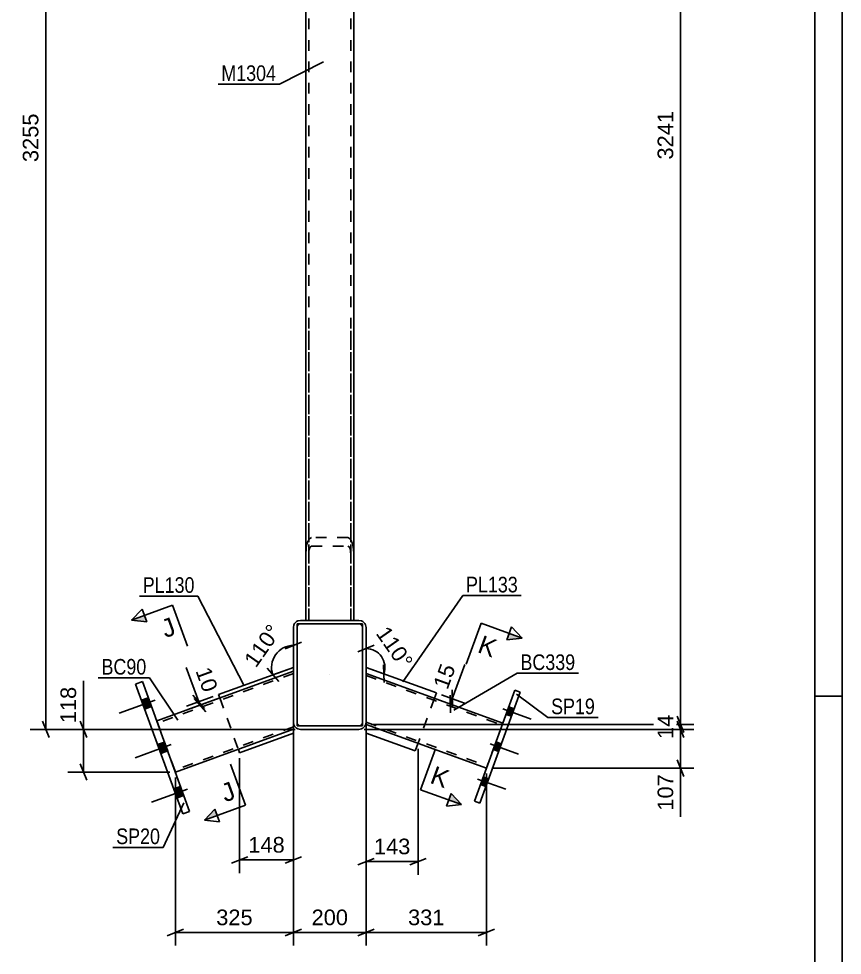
# Model space of a CAD drawing. Header units: millimetres. Extents: x -384 to 457, y -61 to 533.
# Drawn here: x 306.2 to 457.2, y 189.5 to 361.3 of the extents above; entities that cross this region are included whole.
import ezdxf

# ---------------------------------------------------------------- set-up
doc = ezdxf.new("R2010")
doc.units = ezdxf.units.MM
doc.linetypes.add('DXK_LINE_DOT2', pattern=[3.9198, 1.9599, -1.9599])
doc.linetypes.add('DXK_LINE_DOT3', pattern=[5.9187, 2.979, -0.9799, 0.9799, -0.9799])
doc.styles.add('Arial', font='ARIAL.TTF', dxfattribs={"height": 0.2})
doc.styles.add('Arial Narrow', font='ARIALN.TTF', dxfattribs={"height": 0.2})

# ---------------------------------------------------------------- blocks, each defined once
blk = doc.blocks.new('Unknown-284935728-1133')
at = {"color": 5, "linetype": 'Continuous'}
for p, q in [((457.19, -60.97), (457.19, 533.03)), ((452.19, -55.97), (452.19, 528.03)), ((457.19, 237.03), (452.19, 237.03))]:
    blk.add_line(p, q, dxfattribs=at)
blk = doc.blocks.new('Bolt-284935728-7255 - 7243')
at = {"linetype": 'Continuous'}
for points in [[(396.04, 235.06), (395.53, 233.68), (396.54, 233.32), (397.04, 234.69)], [(396.04, 235.06), (395.53, 233.68), (396.54, 233.32), (397.04, 234.69)], [(396.04, 235.06), (395.53, 233.68), (396.54, 233.32), (397.04, 234.69)], [(393.7, 228.64), (393.2, 227.26), (394.2, 226.89), (394.7, 228.27)], [(393.7, 228.64), (393.2, 227.26), (394.2, 226.89), (394.7, 228.27)], [(391.36, 222.22), (390.86, 220.84), (391.86, 220.47), (392.36, 221.85)], [(391.36, 222.22), (390.86, 220.84), (391.86, 220.47), (392.36, 221.85)], [(391.36, 222.22), (390.86, 220.84), (391.86, 220.47), (392.36, 221.85)]]:
    blk.add_hatch(color=1, dxfattribs=at).paths.add_polyline_path(points)
at = {"color": 1, "linetype": 'Continuous'}
for p, q in [((394.97, 234.67), (400.17, 232.77)), ((394.97, 234.67), (400.17, 232.77)), ((394.97, 234.67), (400.17, 232.77)), ((395.53, 233.68), (396.54, 233.32)), ((395.53, 233.68), (396.54, 233.32)), ((395.53, 233.68), (396.54, 233.32)), ((396.04, 235.06), (397.04, 234.69)), ((396.04, 235.06), (397.04, 234.69)), ((396.04, 235.06), (397.04, 234.69)), ((393.7, 228.64), (394.7, 228.27)), ((393.7, 228.64), (394.7, 228.27)), ((392.63, 228.25), (397.83, 226.35)), ((392.63, 228.25), (397.83, 226.35)), ((393.2, 227.26), (394.2, 226.89)), ((393.2, 227.26), (394.2, 226.89)), ((390.3, 221.82), (395.5, 219.93)), ((390.3, 221.82), (395.5, 219.93)), ((390.3, 221.82), (395.5, 219.93)), ((391.36, 222.22), (392.36, 221.85)), ((391.36, 222.22), (392.36, 221.85)), ((391.36, 222.22), (392.36, 221.85)), ((390.86, 220.84), (391.86, 220.47)), ((390.86, 220.84), (391.86, 220.47)), ((390.86, 220.84), (391.86, 220.47))]:
    blk.add_line(p, q, dxfattribs=at)
blk = doc.blocks.new('Bolt-284935728-7256 - 7243')
at = {"linetype": 'Continuous'}
for points in [[(330.54, 235.1), (329.95, 236.73), (328.7, 236.28), (329.29, 234.65)], [(330.54, 235.1), (329.95, 236.73), (328.7, 236.28), (329.29, 234.65)], [(330.54, 235.1), (329.95, 236.73), (328.7, 236.28), (329.29, 234.65)], [(333.51, 226.96), (332.92, 228.59), (331.66, 228.13), (332.26, 226.5)], [(333.51, 226.96), (332.92, 228.59), (331.66, 228.13), (332.26, 226.5)], [(336.47, 218.82), (335.88, 220.45), (334.63, 219.99), (335.22, 218.36)], [(336.47, 218.82), (335.88, 220.45), (334.63, 219.99), (335.22, 218.36)], [(336.47, 218.82), (335.88, 220.45), (334.63, 219.99), (335.22, 218.36)]]:
    blk.add_hatch(color=1, dxfattribs=at).paths.add_polyline_path(points)
at = {"color": 1, "linetype": 'Continuous'}
for p, q in [((331.19, 236.26), (324.61, 233.87)), ((331.19, 236.26), (324.61, 233.87)), ((331.19, 236.26), (324.61, 233.87)), ((329.95, 236.73), (328.7, 236.28)), ((329.95, 236.73), (328.7, 236.28)), ((329.95, 236.73), (328.7, 236.28)), ((330.54, 235.1), (329.29, 234.65)), ((330.54, 235.1), (329.29, 234.65)), ((330.54, 235.1), (329.29, 234.65)), ((332.92, 228.59), (331.66, 228.13)), ((332.92, 228.59), (331.66, 228.13)), ((334.15, 228.12), (327.57, 225.72)), ((334.15, 228.12), (327.57, 225.72)), ((333.51, 226.96), (332.26, 226.5)), ((333.51, 226.96), (332.26, 226.5)), ((337.12, 219.97), (330.54, 217.58)), ((337.12, 219.97), (330.54, 217.58)), ((337.12, 219.97), (330.54, 217.58)), ((335.88, 220.45), (334.63, 219.99)), ((335.88, 220.45), (334.63, 219.99)), ((335.88, 220.45), (334.63, 219.99)), ((336.47, 218.82), (335.22, 218.36)), ((336.47, 218.82), (335.22, 218.36)), ((336.47, 218.82), (335.22, 218.36))]:
    blk.add_line(p, q, dxfattribs=at)
blk = doc.blocks.new('Part-284935728-7295 - 7243')
at = {"color": 2, "linetype": 'Continuous'}
for p, q in [((357.23, 231.59), (357.23, 250.25)), ((369.23, 250.25), (357.23, 250.25)), ((369.23, 231.59), (369.23, 250.25)), ((369.23, 231.59), (357.23, 231.59))]:
    blk.add_line(p, q, dxfattribs=at)
blk = doc.blocks.new('Part-284935728-7372 - 7243')
at = {"color": 2, "linetype": 'Continuous'}
for p, q in [((328.88, 239.68), (327.63, 239.22)), ((327.63, 239.22), (336.29, 215.42)), ((337.54, 215.87), (328.88, 239.68)), ((336.29, 215.42), (337.54, 215.87))]:
    blk.add_line(p, q, dxfattribs=at)
blk = doc.blocks.new('Part-284935728-7339 - 7243')
at = {"color": 2, "linetype": 'Continuous'}
for p, q in [((356.56, 242.3), (342.82, 237.3)), ((342.82, 237.3), (343.05, 236.68)), ((356.56, 230.24), (346.7, 226.65)), ((356.56, 230.95), (356.56, 230.24)), ((346.47, 227.28), (346.7, 226.65))]:
    blk.add_line(p, q, dxfattribs=at)
at = {"color": 7, "linetype": 'DXK_LINE_DOT2'}
for p, q in [((356.56, 242.3), (356.56, 230.95)), ((343.05, 236.68), (346.47, 227.28))]:
    blk.add_line(p, q, dxfattribs=at)
blk = doc.blocks.new('Part-284935728-7344 - 7243')
at = {"color": 2, "linetype": 'Continuous'}
for p, q in [((382.77, 237.61), (369.89, 242.3)), ((382.77, 237.61), (382.42, 236.64)), ((369.89, 231.84), (369.89, 230.24)), ((369.89, 230.24), (378.9, 226.96)), ((378.9, 226.96), (379.41, 228.38))]:
    blk.add_line(p, q, dxfattribs=at)
at = {"color": 7, "linetype": 'DXK_LINE_DOT2'}
for p, q in [((369.89, 242.3), (369.89, 231.84)), ((382.42, 236.64), (379.41, 228.38))]:
    blk.add_line(p, q, dxfattribs=at)
blk = doc.blocks.new('Part-284935728-7418 - 7243')
at = {"color": 2, "linetype": 'Continuous'}
for p, q in [((358.83, 443.59), (358.83, 250.92)), ((367.63, 443.59), (367.63, 250.92))]:
    blk.add_line(p, q, dxfattribs=at)
at = {"color": 7, "linetype": 'DXK_LINE_DOT2'}
for p, q in [((367.63, 443.59), (358.83, 443.59)), ((359.36, 443.59), (359.36, 250.92)), ((367.09, 443.59), (367.09, 250.92)), ((367.63, 250.92), (358.83, 250.92))]:
    blk.add_line(p, q, dxfattribs=at)
blk = doc.blocks.new('Part-284935728-7355 - 7243')
at = {"color": 7, "linetype": 'DXK_LINE_DOT2'}
for p, q in [((358.83, 304.03), (358.83, 250.92)), ((359.36, 304.03), (359.36, 250.92)), ((367.09, 304.03), (367.09, 250.92)), ((367.63, 250.92), (367.63, 304.03)), ((359.69, 265.98), (359.49, 265.86)), ((359.89, 266.1), (359.69, 265.98)), ((359.69, 264.41), (359.89, 264.53)), ((366.56, 266.1), (359.89, 266.1)), ((359.89, 264.53), (366.56, 264.53)), ((366.94, 265.88), (366.56, 266.1)), ((366.56, 264.53), (366.76, 264.41)), ((366.97, 265.86), (366.94, 265.88)), ((358.91, 264.16), (358.83, 262.96)), ((359.36, 262.96), (359.4, 263.56)), ((367.05, 263.56), (367.09, 262.96)), ((367.63, 262.96), (367.55, 264.16)), ((358.83, 250.92), (367.63, 250.92))]:
    blk.add_line(p, q, dxfattribs=at)
for centre, radius, start, end in [((362.57, 263.86), 3.68, 147.1245, 175.4089), ((363.88, 263.86), 3.68, 4.5911, 32.8755), ((361.23, 263.41), 1.84, 147.1245, 175.4089), ((365.22, 263.41), 1.84, 4.5911, 32.8755)]:
    blk.add_arc(centre, radius, start, end, dxfattribs=at)
blk = doc.blocks.new('Part-284935728-7367 - 7243')
at = {"color": 2, "linetype": 'Continuous'}
for p, q in [((397.15, 238.13), (389.74, 217.77)), ((398.16, 237.76), (390.74, 217.4)), ((398.16, 237.76), (397.15, 238.13)), ((390.74, 217.4), (389.74, 217.77))]:
    blk.add_line(p, q, dxfattribs=at)
blk = doc.blocks.new('Part-284935728-7387 - 7243')
at = {"color": 2, "linetype": 'Continuous'}
for p, q in [((369.89, 241.2), (394.95, 232.08)), ((369.89, 232.25), (369.89, 231.9)), ((369.89, 231.9), (369.89, 231.84)), ((369.89, 231.84), (391.94, 223.81))]:
    blk.add_line(p, q, dxfattribs=at)
at = {"color": 7, "linetype": 'DXK_LINE_DOT2'}
for p, q in [((369.89, 241.14), (369.89, 241.2)), ((369.89, 241.2), (369.89, 232.09)), ((369.89, 240.78), (394.82, 231.71)), ((369.89, 240.68), (369.89, 240.35)), ((369.89, 232.26), (392.08, 224.19)), ((394.95, 232.08), (391.94, 223.81))]:
    blk.add_line(p, q, dxfattribs=at)
blk = doc.blocks.new('Part-284935728-7406 - 7243')
at = {"color": 2, "linetype": 'Continuous'}
for p, q in [((356.56, 241.59), (331.5, 232.47)), ((356.56, 240.74), (356.56, 230.95)), ((334.92, 223.08), (356.56, 230.95))]:
    blk.add_line(p, q, dxfattribs=at)
at = {"color": 7, "linetype": 'DXK_LINE_DOT2'}
for p, q in [((356.56, 241.17), (331.64, 232.1)), ((356.56, 240.74), (356.56, 241.59)), ((356.56, 241.59), (356.56, 241.53)), ((356.56, 241.53), (356.56, 241.34)), ((331.5, 232.47), (334.92, 223.08)), ((356.56, 231.38), (334.79, 223.45))]:
    blk.add_line(p, q, dxfattribs=at)
blk = doc.blocks.new('Part-284935728-7420 - 7243')
at = {"color": 2, "linetype": 'Continuous'}
for p, q in [((357.89, 250.92), (357.38, 250.82)), ((357.89, 250.92), (368.56, 250.92)), ((369.07, 250.82), (368.56, 250.92)), ((356.66, 250.1), (356.56, 249.59)), ((356.56, 232.25), (356.56, 249.59)), ((369.89, 249.59), (369.79, 250.1)), ((369.89, 232.25), (369.89, 249.59)), ((356.56, 232.25), (356.66, 231.74)), ((369.79, 231.74), (369.89, 232.25)), ((357.38, 231.02), (357.89, 230.92)), ((357.89, 230.92), (368.56, 230.92)), ((368.56, 230.92), (369.07, 231.02))]:
    blk.add_line(p, q, dxfattribs=at)
at = {"color": 7, "linetype": 'DXK_LINE_DOT2'}
for p, q in [((357.23, 249.59), (357.28, 249.84)), ((357.23, 232.25), (357.23, 249.59)), ((357.64, 250.2), (357.89, 250.25)), ((357.89, 250.25), (368.56, 250.25)), ((368.56, 250.25), (368.82, 250.2)), ((369.18, 249.84), (369.23, 249.59)), ((369.23, 232.25), (369.23, 249.59)), ((357.28, 232), (357.23, 232.25)), ((369.23, 232.25), (369.18, 232)), ((357.89, 231.59), (357.64, 231.64)), ((357.89, 231.59), (368.56, 231.59)), ((368.82, 231.64), (368.56, 231.59))]:
    blk.add_line(p, q, dxfattribs=at)
at = {"color": 7, "linetype": 'DXK_LINE_DOT3'}
blk.add_line((363.23, 240.92), (363.23, 240.92), dxfattribs=at)
at = {"color": 2, "linetype": 'Continuous'}
for centre, start, end in [((357.89, 249.59), 112.5, 157.5), ((368.56, 249.59), 22.5, 67.5), ((357.89, 232.25), 202.5, 247.5), ((368.56, 232.25), 292.5, 337.5)]:
    blk.add_arc(centre, 1.33, start, end, dxfattribs=at)
at = {"color": 7, "linetype": 'DXK_LINE_DOT2'}
for centre, start, end in [((357.89, 249.59), 112.5, 157.5), ((368.56, 249.59), 22.5, 67.5), ((357.89, 232.25), 202.5, 247.5), ((368.56, 232.25), 292.5, 337.5)]:
    blk.add_arc(centre, 0.667, start, end, dxfattribs=at)
blk = doc.blocks.new('StraightDimension-284935728-7573 - 7243')
at = {"color": 7, "linetype": 'Continuous'}
for p, q in [((383.71, 237.27), (387.95, 235.73)), ((385.39, 233.97), (385.29, 237.2)), ((385.64, 238.17), (385.74, 234.94)), ((383.36, 236.3), (387.59, 234.76)), ((385.34, 235.58), (385.69, 236.55))]:
    blk.add_line(p, q, dxfattribs=at)
at = {"color": 0}
blk.add_wipeout([(387.1, 242.61), (383.15, 244.04), (381.22, 238.74), (385.17, 237.3)], dxfattribs=at)
at = {"color": 7, "linetype": 'Continuous'}
blk.add_line((385.69, 236.55), (387.98, 242.85), dxfattribs=at)
blk.add_line((385.69, 236.55), (387.98, 242.85), dxfattribs=at)
at = {"color": 3, "style": 'Arial'}
blk.add_text('15', height=2.865, rotation=69.9983, dxfattribs=at).set_placement((384.81, 238.07))
blk = doc.blocks.new('StraightDimension-284935728-7465 - 7243')
at = {"color": 7, "linetype": 'Continuous'}
for p, q in [((317.47, 232.42), (318.67, 229.42)), ((356.89, 230.92), (315.22, 230.92)), ((318.07, 223.08), (318.07, 230.92)), ((318.67, 221.58), (317.47, 224.58)), ((333.92, 223.08), (315.22, 223.08))]:
    blk.add_line(p, q, dxfattribs=at)
at = {"color": 0}
blk.add_wipeout([(317.32, 239.32), (313.12, 239.32), (313.12, 231.45), (317.32, 231.45)], dxfattribs=at)
at = {"color": 7, "linetype": 'Continuous'}
blk.add_line((318.07, 230.92), (318.07, 239.84), dxfattribs=at)
blk.add_line((318.07, 230.92), (318.07, 239.84), dxfattribs=at)
at = {"color": 3, "style": 'Arial'}
blk.add_text('118', height=2.865, rotation=90.0002, dxfattribs=at).set_placement((316.72, 232.05))
blk = doc.blocks.new('StraightDimension-284935728-7522 - 7243')
at = {"color": 7, "linetype": 'Continuous'}
for p, q in [((356.56, 230.38), (356.56, 204.57)), ((346.7, 225.65), (346.7, 204.57)), ((345.2, 206.37), (348.2, 207.57)), ((346.7, 206.97), (356.56, 206.97)), ((358.06, 207.57), (355.06, 206.37))]:
    blk.add_line(p, q, dxfattribs=at)
at = {"color": 0}
blk.add_wipeout([(355.56, 207.72), (355.56, 211.92), (347.69, 211.92), (347.69, 207.72)], dxfattribs=at)
at = {"color": 3, "style": 'Arial'}
blk.add_text('148', height=2.865, dxfattribs=at).set_placement((348.29, 208.32))
blk = doc.blocks.new('StraightDimension-284935728-7667 - 7243')
at = {"color": 7, "linetype": 'Continuous'}
for p, q in [((369.89, 231.26), (369.89, 204.27)), ((379.41, 227.37), (379.41, 204.27)), ((368.39, 206.07), (371.39, 207.27)), ((369.89, 206.67), (379.41, 206.67)), ((380.91, 207.27), (377.91, 206.07))]:
    blk.add_line(p, q, dxfattribs=at)
at = {"color": 0}
blk.add_wipeout([(378.59, 207.42), (378.59, 211.62), (370.72, 211.62), (370.72, 207.42)], dxfattribs=at)
at = {"color": 3, "style": 'Arial'}
blk.add_text('143', height=2.865, dxfattribs=at).set_placement((371.32, 208.02))
blk = doc.blocks.new('StraightDimension-284935728-7765 - 7243')
at = {"color": 7, "linetype": 'Continuous'}
for p, q in [((338.13, 237.19), (340.28, 234.78)), ((341.88, 236.96), (336.95, 235.17)), ((343.09, 236.69), (337.18, 234.54)), ((340.51, 234.16), (338.36, 236.56)), ((339.21, 235.99), (339.43, 235.36))]:
    blk.add_line(p, q, dxfattribs=at)
at = {"color": 0}
blk.add_wipeout([(339.73, 236.74), (343.68, 238.17), (341.75, 243.48), (337.8, 242.04)], dxfattribs=at)
at = {"color": 7, "linetype": 'Continuous'}
blk.add_line((339.21, 235.99), (336.92, 242.28), dxfattribs=at)
blk.add_line((339.21, 235.99), (336.92, 242.28), dxfattribs=at)
at = {"color": 3, "style": 'Arial'}
blk.add_text('10', height=2.865, rotation=-69.9983, dxfattribs=at).set_placement((338.57, 241.68))
blk = doc.blocks.new('AngleDimension-284935728-7776 - 7243')
at = {"color": 7, "linetype": 'Continuous'}
for p, q in [((358.06, 246.91), (355.06, 245.71)), ((356.56, 243.3), (356.56, 246.31)), ((356.56, 246.31), (356.56, 242.3)), ((352.8, 240.93), (356.56, 242.3)), ((353.87, 239.73), (351.72, 242.14))]:
    blk.add_line(p, q, dxfattribs=at)
blk.add_arc((356.56, 242.3), 4.01, 90, 200, dxfattribs=at)
at = {"color": 0}
blk.add_wipeout([(355.26, 249), (351.82, 251.4), (346.39, 243.65), (349.83, 241.24)], dxfattribs=at)
at = {"color": 3, "style": 'Arial'}
blk.add_text('110°', height=2.865, rotation=54.9982, dxfattribs=at).set_placement((349.68, 242.07))
blk = doc.blocks.new('AngleDimension-284935728-7930 - 7243')
at = {"color": 7, "linetype": 'Continuous'}
for p, q in [((368.39, 245.14), (371.39, 246.34)), ((369.89, 243.3), (369.89, 245.74)), ((369.89, 245.74), (369.89, 242.3)), ((373.13, 241.12), (369.89, 242.3)), ((373.18, 239.51), (373.08, 242.74))]:
    blk.add_line(p, q, dxfattribs=at)
blk.add_arc((369.89, 242.3), 3.44, 340, 90, dxfattribs=at)
at = {"color": 0}
blk.add_wipeout([(376.17, 240.91), (379.61, 243.32), (374.17, 251.08), (370.73, 248.67)], dxfattribs=at)
at = {"color": 3, "style": 'Arial'}
blk.add_text('110°', height=2.865, rotation=-54.9982, dxfattribs=at).set_placement((371.57, 248.52))
blk = doc.blocks.new('StraightDimension-284935728-13781 - 7243')
at = {"color": 7, "linetype": 'Continuous'}
for p, q in [((369.89, 231.25), (369.89, 191.26)), ((391.94, 222.81), (391.94, 191.26)), ((371.39, 194.26), (368.39, 193.06)), ((390.44, 193.06), (393.44, 194.26)), ((369.89, 193.66), (391.94, 193.66))]:
    blk.add_line(p, q, dxfattribs=at)
at = {"color": 0}
blk.add_wipeout([(384.85, 194.41), (384.85, 198.61), (376.98, 198.61), (376.98, 194.41)], dxfattribs=at)
at = {"color": 3, "style": 'Arial'}
blk.add_text('331', height=2.865, dxfattribs=at).set_placement((377.58, 195.01))
blk = doc.blocks.new('StraightDimension-284935728-13782 - 7243')
at = {"color": 7, "linetype": 'Continuous'}
for p, q in [((369.89, 231.25), (369.89, 191.26)), ((356.56, 229.95), (356.56, 191.26)), ((358.06, 194.26), (355.06, 193.06)), ((368.39, 193.06), (371.39, 194.26)), ((356.56, 193.66), (369.89, 193.66))]:
    blk.add_line(p, q, dxfattribs=at)
at = {"color": 0}
blk.add_wipeout([(367.16, 194.41), (367.16, 198.61), (359.29, 198.61), (359.29, 194.41)], dxfattribs=at)
at = {"color": 3, "style": 'Arial'}
blk.add_text('200', height=2.865, dxfattribs=at).set_placement((359.89, 195.01))
blk = doc.blocks.new('StraightDimension-284935728-13783 - 7243')
at = {"color": 7, "linetype": 'Continuous'}
for p, q in [((356.56, 229.95), (356.56, 191.26)), ((334.92, 222.08), (334.92, 191.26)), ((336.42, 194.26), (333.42, 193.06)), ((355.06, 193.06), (358.06, 194.26)), ((334.92, 193.66), (356.56, 193.66))]:
    blk.add_line(p, q, dxfattribs=at)
at = {"color": 0}
blk.add_wipeout([(349.68, 194.41), (349.68, 198.61), (341.81, 198.61), (341.81, 194.41)], dxfattribs=at)
at = {"color": 3, "style": 'Arial'}
blk.add_text('325', height=2.865, dxfattribs=at).set_placement((342.41, 195.01))
blk = doc.blocks.new('StraightDimension-284935728-13865 - 7243')
at = {"color": 7, "linetype": 'Continuous'}
for p, q in [((428.15, 446.41), (426.95, 449.41)), ((393.67, 447.91), (429.95, 447.91)), ((427.55, 231.84), (427.55, 447.91)), ((426.95, 233.34), (428.15, 230.34)), ((370.89, 231.84), (429.95, 231.84))]:
    blk.add_line(p, q, dxfattribs=at)
at = {"color": 0}
blk.add_wipeout([(426.8, 344.92), (422.6, 344.92), (422.6, 334.83), (426.8, 334.83)], dxfattribs=at)
at = {"color": 3, "style": 'Arial'}
blk.add_text('3241', height=2.865, rotation=90.0002, dxfattribs=at).set_placement((426.2, 335.43))
blk = doc.blocks.new('StraightDimension-284935728-13866 - 7243')
at = {"color": 7, "linetype": 'Continuous'}
for p, q in [((426.95, 233.34), (428.15, 230.34)), ((428.15, 229.42), (426.95, 232.42)), ((369.56, 230.92), (429.95, 230.92)), ((370.89, 231.84), (429.95, 231.84)), ((427.55, 230.92), (427.55, 231.84))]:
    blk.add_line(p, q, dxfattribs=at)
at = {"color": 0}
blk.add_wipeout([(426.8, 234.2), (422.6, 234.2), (422.6, 228.56), (426.8, 228.56)], dxfattribs=at)
at = {"color": 3, "style": 'Arial'}
blk.add_text('14', height=2.865, rotation=90.0002, dxfattribs=at).set_placement((426.2, 229.16))
blk = doc.blocks.new('StraightDimension-284935728-13867 - 7243')
at = {"color": 7, "linetype": 'Continuous'}
for p, q in [((426.95, 232.42), (428.15, 229.42)), ((369.56, 230.92), (429.95, 230.92)), ((427.55, 223.81), (427.55, 230.92)), ((428.15, 222.31), (426.95, 225.31)), ((392.94, 223.81), (429.95, 223.81))]:
    blk.add_line(p, q, dxfattribs=at)
at = {"color": 0}
blk.add_wipeout([(426.8, 223.29), (422.6, 223.29), (422.6, 215.42), (426.8, 215.42)], dxfattribs=at)
at = {"color": 7, "linetype": 'Continuous'}
blk.add_line((427.55, 223.81), (427.55, 214.89), dxfattribs=at)
blk.add_line((427.55, 223.81), (427.55, 214.89), dxfattribs=at)
at = {"color": 3, "style": 'Arial'}
blk.add_text('107', height=2.865, rotation=90.0002, dxfattribs=at).set_placement((426.2, 216.02))
blk = doc.blocks.new('StraightDimension-284935728-22008 - 7243')
at = {"color": 7, "linetype": 'Continuous'}
for p, q in [((311.75, 446.41), (310.55, 449.41)), ((332.78, 447.91), (308.3, 447.91)), ((311.15, 230.92), (311.15, 447.91)), ((310.55, 232.42), (311.75, 229.42)), ((355.56, 230.92), (308.3, 230.92))]:
    blk.add_line(p, q, dxfattribs=at)
at = {"color": 0}
blk.add_wipeout([(310.4, 344.46), (306.2, 344.46), (306.2, 334.37), (310.4, 334.37)], dxfattribs=at)
at = {"color": 3, "style": 'Arial'}
blk.add_text('3255', height=2.865, rotation=90.0002, dxfattribs=at).set_placement((309.8, 334.97))
blk = doc.blocks.new('Mark-284935728-7383 - 7243')
at = {"color": 0}
blk.add_wipeout([(408.24, 241.81), (408.24, 244.81), (398.19, 244.81), (398.19, 241.81)], dxfattribs=at)
blk.add_wipeout([(408.24, 241.81), (408.24, 244.81), (398.19, 244.81), (398.19, 241.81)], dxfattribs=at)
at = {"color": 30, "linetype": 'Continuous'}
for p, q in [((386, 234.43), (397.59, 241.21)), ((397.59, 241.21), (408.84, 241.21))]:
    blk.add_line(p, q, dxfattribs=at)
at = {"color": 3, "style": 'Arial Narrow'}
blk.add_text('BC339', height=2.863, dxfattribs=at).set_placement((398.19, 241.81))
blk = doc.blocks.new('SectionMark-284935728-7939 - 7243')
at = {"linetype": 'Continuous'}
for points in [[(329.25, 251.83), (329.67, 250.65), (326.9, 250.97)], [(342.18, 216.3), (342.6, 215.13), (340.26, 214.27)]]:
    blk.add_hatch(color=6, dxfattribs=at).paths.add_polyline_path(points)
at = {"color": 6, "linetype": 'Continuous'}
for p, q in [((326.9, 250.97), (328.82, 253)), ((329.67, 250.65), (328.82, 253)), ((326.9, 250.97), (329.67, 250.65)), ((340.26, 214.27), (342.18, 216.3)), ((342.18, 216.3), (343.03, 213.95)), ((343.03, 213.95), (340.26, 214.27))]:
    blk.add_line(p, q, dxfattribs=at)
at = {"color": 0, "linetype": 'Continuous'}
for points in [[(335.27, 248.44), (334.07, 251.72), (331.88, 250.93), (333.08, 247.64)], [(346.23, 218.31), (345.04, 221.6), (342.84, 220.8), (344.04, 217.51)]]:
    blk.add_wipeout(points, dxfattribs=at)
at = {"color": 6, "linetype": 'Continuous'}
for p, q in [((334.41, 253.71), (326.9, 250.97)), ((334.41, 253.71), (337.15, 246.19)), ((347.77, 217.01), (345.04, 224.53)), ((347.77, 217.01), (340.26, 214.27))]:
    blk.add_line(p, q, dxfattribs=at)
at = {"color": 3, "linetype": 'Continuous', "style": 'Arial'}
for p in [(333.08, 247.64), (344.04, 217.51)]:
    blk.add_text('J', height=3.34, rotation=20.002, dxfattribs=at).set_placement(p)
blk = doc.blocks.new('Mark-284935728-7368 - 7243')
at = {"color": 0}
blk.add_wipeout([(332.11, 209.88), (332.11, 212.88), (324.07, 212.88), (324.07, 209.88)], dxfattribs=at)
blk.add_wipeout([(332.11, 209.88), (332.11, 212.88), (324.07, 212.88), (324.07, 209.88)], dxfattribs=at)
at = {"color": 30, "linetype": 'Continuous'}
for p in [(336.5, 217.42), (323.47, 209.28)]:
    blk.add_line(p, (332.71, 209.28), dxfattribs=at)
at = {"color": 3, "style": 'Arial Narrow'}
blk.add_text('SP20', height=2.863, dxfattribs=at).set_placement((324.07, 209.88))
blk = doc.blocks.new('Mark-284935728-7335 - 7243')
at = {"color": 0}
blk.add_wipeout([(338.45, 255.96), (338.45, 258.96), (328.94, 258.96), (328.94, 255.96)], dxfattribs=at)
blk.add_wipeout([(338.45, 255.96), (338.45, 258.96), (328.94, 258.96), (328.94, 255.96)], dxfattribs=at)
at = {"color": 30, "linetype": 'Continuous'}
for p in [(328.34, 255.36), (347.5, 239.01)]:
    blk.add_line(p, (339.05, 255.36), dxfattribs=at)
at = {"color": 3, "style": 'Arial Narrow'}
blk.add_text('PL130', height=2.863, dxfattribs=at).set_placement((328.94, 255.96))
blk = doc.blocks.new('Mark-284935728-7340 - 7243')
at = {"color": 0}
blk.add_wipeout([(397.72, 256.05), (397.72, 259.05), (388.21, 259.05), (388.21, 256.05)], dxfattribs=at)
blk.add_wipeout([(397.72, 256.05), (397.72, 259.05), (388.21, 259.05), (388.21, 256.05)], dxfattribs=at)
at = {"color": 30, "linetype": 'Continuous'}
for p, q in [((376.6, 239.62), (387.61, 255.45)), ((387.61, 255.45), (398.32, 255.45))]:
    blk.add_line(p, q, dxfattribs=at)
at = {"color": 3, "style": 'Arial Narrow'}
blk.add_text('PL133', height=2.863, dxfattribs=at).set_placement((388.21, 256.05))
blk = doc.blocks.new('SectionMark-284935728-7937 - 7243')
at = {"linetype": 'Continuous'}
for points in [[(395.72, 247.35), (396.14, 248.52), (398.49, 247.67)], [(385.03, 217.98), (385.46, 219.16), (387.38, 217.13)]]:
    blk.add_hatch(color=6, dxfattribs=at).paths.add_polyline_path(points)
at = {"color": 6, "linetype": 'Continuous'}
for p, q in [((395.72, 247.35), (396.57, 249.7)), ((396.57, 249.7), (398.49, 247.67)), ((398.49, 247.67), (395.72, 247.35)), ((385.46, 219.16), (384.61, 216.81)), ((387.38, 217.13), (385.46, 219.16)), ((387.38, 217.13), (384.61, 216.81))]:
    blk.add_line(p, q, dxfattribs=at)
at = {"color": 0, "linetype": 'Continuous'}
for points in [[(393.04, 244.06), (394.24, 247.35), (391.32, 248.41), (390.12, 245.13)], [(384.32, 220.1), (385.52, 223.39), (382.6, 224.45), (381.4, 221.16)]]:
    blk.add_wipeout(points, dxfattribs=at)
at = {"color": 6, "linetype": 'Continuous'}
for p, q in [((390.97, 250.4), (388.24, 242.88)), ((390.97, 250.4), (398.49, 247.67)), ((379.86, 219.86), (382.6, 227.38)), ((379.86, 219.86), (387.38, 217.13))]:
    blk.add_line(p, q, dxfattribs=at)
at = {"color": 3, "linetype": 'Continuous', "style": 'Arial'}
for p in [(390.12, 245.13), (381.4, 221.16)]:
    blk.add_text('K', height=3.34, rotation=-19.9905, dxfattribs=at).set_placement(p)
blk = doc.blocks.new('Mark-284935728-7414 - 7243')
at = {"color": 0}
blk.add_wipeout([(353.39, 349.84), (353.39, 352.84), (343.34, 352.84), (343.34, 349.84)], dxfattribs=at)
blk.add_wipeout([(353.39, 349.84), (353.39, 352.84), (343.34, 352.84), (343.34, 349.84)], dxfattribs=at)
at = {"color": 30, "linetype": 'Continuous'}
for p in [(362.07, 353.36), (342.74, 349.24)]:
    blk.add_line(p, (353.99, 349.24), dxfattribs=at)
at = {"color": 3, "style": 'Arial Narrow'}
blk.add_text('M1304', height=2.863, dxfattribs=at).set_placement((343.34, 349.84))
blk = doc.blocks.new('Mark-284935728-7363 - 7243')
at = {"color": 0}
blk.add_wipeout([(411.85, 233.71), (411.85, 236.71), (403.81, 236.71), (403.81, 233.71)], dxfattribs=at)
blk.add_wipeout([(411.85, 233.71), (411.85, 236.71), (403.81, 236.71), (403.81, 233.71)], dxfattribs=at)
at = {"color": 30, "linetype": 'Continuous'}
for p, q in [((397.47, 237.38), (403.21, 233.11)), ((403.21, 233.11), (412.45, 233.11))]:
    blk.add_line(p, q, dxfattribs=at)
at = {"color": 3, "style": 'Arial Narrow'}
blk.add_text('SP19', height=2.863, dxfattribs=at).set_placement((403.81, 233.71))
blk = doc.blocks.new('Mark-284935728-7402 - 7243')
at = {"color": 0}
blk.add_wipeout([(329.6, 240.97), (329.6, 243.97), (321.38, 243.97), (321.38, 240.97)], dxfattribs=at)
blk.add_wipeout([(329.6, 240.97), (329.6, 243.97), (321.38, 243.97), (321.38, 240.97)], dxfattribs=at)
at = {"color": 30, "linetype": 'Continuous'}
for p in [(320.78, 240.37), (335.38, 232.6)]:
    blk.add_line(p, (330.2, 240.37), dxfattribs=at)
at = {"color": 3, "style": 'Arial Narrow'}
blk.add_text('BC90', height=2.863, dxfattribs=at).set_placement((321.38, 240.97))

msp = doc.modelspace()

# ---------------------------------------------------------------- block references
for name in ['Unknown-284935728-1133', 'Part-284935728-7418 - 7243', 'Part-284935728-7355 - 7243', 'Part-284935728-7420 - 7243', 'Part-284935728-7295 - 7243', 'Part-284935728-7339 - 7243', 'Part-284935728-7344 - 7243', 'Part-284935728-7406 - 7243', 'Part-284935728-7387 - 7243', 'Part-284935728-7372 - 7243', 'Part-284935728-7367 - 7243', 'Bolt-284935728-7256 - 7243', 'Bolt-284935728-7255 - 7243']:
    msp.add_blockref(name, (0, 0))

# ---------------------------------------------------------------- next in the draw order: block references
for name in ['AngleDimension-284935728-7930 - 7243', 'StraightDimension-284935728-7573 - 7243', 'StraightDimension-284935728-7465 - 7243', 'StraightDimension-284935728-7667 - 7243']:
    msp.add_blockref(name, (0, 0))

# ---------------------------------------------------------------- next in the draw order: block references
for name in ['AngleDimension-284935728-7776 - 7243', 'StraightDimension-284935728-7765 - 7243', 'StraightDimension-284935728-7522 - 7243', 'StraightDimension-284935728-13781 - 7243']:
    msp.add_blockref(name, (0, 0))

# ---------------------------------------------------------------- next in the draw order: block references
msp.add_blockref('StraightDimension-284935728-13782 - 7243', (0, 0))

# ---------------------------------------------------------------- next in the draw order: block references
for name in ['StraightDimension-284935728-13865 - 7243', 'StraightDimension-284935728-13783 - 7243']:
    msp.add_blockref(name, (0, 0))

# ---------------------------------------------------------------- next in the draw order: block references
for name in ['StraightDimension-284935728-22008 - 7243', 'StraightDimension-284935728-13866 - 7243']:
    msp.add_blockref(name, (0, 0))

# ---------------------------------------------------------------- next in the draw order: block references
for name in ['Mark-284935728-7414 - 7243', 'SectionMark-284935728-7939 - 7243', 'Mark-284935728-7383 - 7243', 'StraightDimension-284935728-13867 - 7243']:
    msp.add_blockref(name, (0, 0))

# ---------------------------------------------------------------- next in the draw order: block references
for name in ['Mark-284935728-7335 - 7243', 'Mark-284935728-7340 - 7243', 'Mark-284935728-7368 - 7243']:
    msp.add_blockref(name, (0, 0))

# ---------------------------------------------------------------- next in the draw order: block references
for name in ['SectionMark-284935728-7937 - 7243', 'Mark-284935728-7402 - 7243']:
    msp.add_blockref(name, (0, 0))

# ---------------------------------------------------------------- next in the draw order: block references
msp.add_blockref('Mark-284935728-7363 - 7243', (0, 0))

doc.saveas('drawing.dxf')
